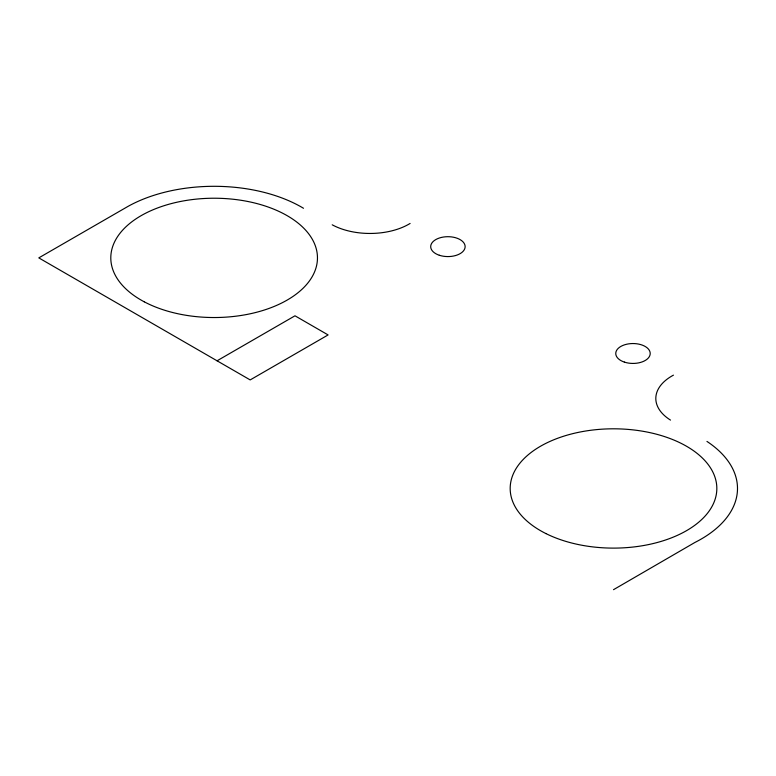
<?xml version="1.0" encoding="UTF-8"?>
<svg xmlns="http://www.w3.org/2000/svg" width="776" height="776" viewBox="0 0 776 776"><rect width="100%" height="100%" fill="white"/><g stroke="black" fill="none" stroke-linecap="round" stroke-linejoin="round"><path stroke-width="1.16" d="M613.515 589.682L694.986 542.414A123.985 71.576 0 0 0 706.955 441.418M217.057 360.801L294.987 315.803L328.102 334.931L250.182 379.92L38.8 257.884L128.205 206.28A123.985 71.576 0 0 1 303.503 208.269M410.106 223.449A55.106 31.816 0 0 1 332.215 224.807M670.503 420.097A55.106 31.816 0 0 1 673.442 375.147M439.303 255.246A17.218 9.942 0 0 0 465.134 246.632A17.218 9.942 0 0 0 439.303 238.028A17.218 9.942 0 0 0 439.303 255.246M624.379 362.101A17.218 9.942 0 0 0 650.21 353.487A17.218 9.942 0 0 0 624.379 344.874A17.218 9.942 0 0 0 624.379 362.101M144.268 301.825A103.315 59.645 0 0 0 314.988 270.843A103.315 59.645 0 0 0 183.146 200.974A103.315 59.645 0 0 0 144.268 301.825M545.984 533.607A103.315 59.645 0 0 0 714.997 499.647A103.315 59.645 0 0 0 579.546 432.125A103.315 59.645 0 0 0 545.984 533.607"/></g></svg>
